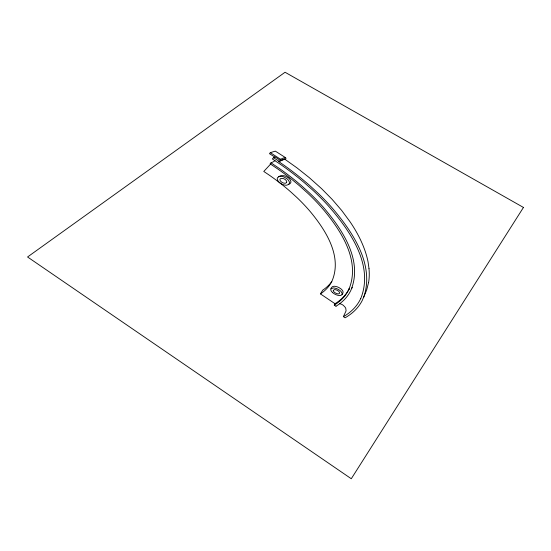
<?xml version="1.0" encoding="UTF-8"?>
<svg xmlns="http://www.w3.org/2000/svg" width="551" height="551" viewBox="0 0 551 551"><rect width="100%" height="100%" fill="white"/><g stroke="black" fill="none" stroke-linecap="round" stroke-linejoin="round"><path stroke-width="0.83" d="M368.585 282.498L366.629 290.122L362.2 300.591A71.182 50.926 19.9 0 1 345.084 317.789L343.39 316.632L346.083 310.854L345.766 308.395A8.1 5.93 24.1 0 0 345.105 307.21L343.5 305.509A6.784 4.959 24.2 0 0 341.455 304.228L339.719 303.684M363.674 297.416C375.017 264.466 352.337 231.558 331.854 207.575A282.966 213.285 4.1 0 0 318.237 193.38L310.833 186.527A331.943 253.364 0.3 0 0 284.275 165.431L278.758 161.608L284.777 158.674M335.993 306.239A65.321 46.504 19.2 0 0 351.008 290.026C363.171 260.058 341.971 229.016 323.148 207.052A252.854 188.766 5.6 0 0 308.181 191.727L301.17 185.439A289.427 218.685 2.9 0 0 278.73 168.048L271.002 162.855L270.107 163.819L277.876 169.054A284.715 214.938 3.1 0 1 300.405 186.589L307.444 192.94A247.234 184.316 5.8 0 1 322.397 208.43C340.69 230.015 361.153 260.692 348.68 289.847L349.341 288.531M351.655 288.683L352.227 287.333M360.767 298.532C374.212 264.955 349.692 230.284 328.472 206.019A287.842 217.308 3.5 0 0 312.265 189.709L304.71 183.022A330.579 252.392 0.3 0 0 280.638 164.501L272.359 158.95L273.537 157.669L275.197 156.994L280.666 160.61M332.597 292.588A9.057 6.481 23.3 0 0 335.07 294.241A8.899 6.371 23.3 0 0 337.88 295.295L339.444 295.522A4.532 3.258 23.4 0 0 340.346 295.488C342.736 295.253 344.072 291.713 342.157 290.067A6.922 4.98 23.3 0 0 340.911 288.848L339.271 287.774A9.746 7.025 23.3 0 0 337.019 286.775L335.16 286.334A5.124 3.678 23.1 0 0 334.051 286.272C331.998 286.155 330.166 288.676 330.979 290.563A4.704 3.375 23.1 0 0 331.537 291.479L332.597 292.588M349.313 288.517A64.391 45.754 19.1 0 1 335.008 303.732L334.264 305.061L335.958 306.204M342.068 294.53L342.15 293.311L340.986 291.438A7.046 5.083 23.3 0 0 340.001 290.529L338.355 289.44A9.89 7.149 23.3 0 0 336.082 288.435L334.202 287.987A5.241 3.774 23.1 0 0 333.362 287.918L330.937 288.855M285.707 159.081L285.693 159.101A2.748 1.708 17.1 0 1 285.473 159.377L285.301 159.535M286.582 182.477L285.797 183.097A2.803 1.798 17.4 0 1 283.903 183.111L283.242 182.932A4.525 2.9 17.4 0 1 281.368 181.885A4.546 2.913 17.4 0 1 280.108 180.335L279.998 179.984A2.879 1.846 17.3 0 1 280.342 178.724L282.828 178.421A4.029 2.583 17.3 0 1 283.731 178.696L285.136 179.495A4.835 3.106 17.3 0 1 286.362 180.783L286.616 181.307A3.134 2.011 17.3 0 1 286.582 182.477M285.37 157.545L275.328 151.132L270.307 152.655L269.48 153.688L274.901 157.111M270.575 164.129L263.777 171.457L268.378 174.536A241.166 180.129 5.1 0 1 290.659 191.817L296.899 197.506A210.613 155.485 7.3 0 1 310.096 211.405C325.586 230.029 342.632 256.346 331.95 281.203A58.805 41.752 18.2 0 1 330.242 284.199A55.589 39.5 18.4 0 1 320.427 293.883M288.373 184.681L289.351 183.442A5.758 3.699 17.4 0 0 289.241 181.72L288.455 180.294A8.906 5.724 17.2 0 0 286.857 178.676L284.068 177.043A7.259 4.663 17.2 0 0 282.456 176.54L279.515 176.368L277.532 177.649A5.42 3.471 17.3 0 0 277.339 179.344L277.869 180.638A8.492 5.434 17.4 0 0 279.329 182.388L280.039 182.973A8.306 5.317 17.4 0 0 282.594 184.427L284.392 185.005A5.248 3.368 17.4 0 0 286.892 185.164L290.005 183.676L290.804 182.56A5.73 3.671 17.4 0 0 290.701 180.852L289.916 179.433A8.795 5.641 17.3 0 0 288.331 177.835L285.57 176.217A7.184 4.601 17.3 0 0 283.972 175.721L281.051 175.549L278.489 176.74M278.758 161.608L284.791 159.191L296.982 167.869L309.283 177.642L321.694 188.766L332.101 199.331L341.648 210.406L349.968 221.654A185.591 134.83 11.6 0 1 360.65 240.098L362 243.108A154.425 111.082 13.8 0 1 363.646 247.075A136.09 97.396 15.1 0 1 368.075 261.994L369.012 268.661M270.307 152.655L280.549 159.26L284.323 157.641M271.002 162.855L273.138 161.884A29.754 18.348 15.3 0 0 274.977 160.658M273.537 157.669L279.054 161.326M334.987 303.704L320.413 293.876L322.762 290.122A55.775 39.417 18.5 0 0 331.771 281.547M368.984 268.654A101.212 71.892 17.6 0 1 368.612 282.505M360.74 298.518A70.356 50.341 19.7 0 1 343.418 316.66M348.659 289.833A64.198 45.705 19.1 0 1 334.292 305.089M285.487 157.634A1.364 0.847 17.1 0 1 285.811 158.006M285.914 158.309A2.383 1.481 17.1 0 1 285.914 158.53M280.542 159.26A1.384 0.861 16.9 0 1 281.044 159.824A1.006 0.627 16.9 0 1 280.982 160.32M333.286 290.439L333.286 290.611A2.356 1.694 23.2 0 0 333.734 291.596L333.989 291.906A4.863 3.485 23.3 0 0 335.69 293.125A4.842 3.471 23.3 0 0 337.549 293.779L338.107 293.835A2.294 1.646 23.4 0 0 339.134 293.69L339.671 292.925L339.127 291.755A3.871 2.783 23.3 0 0 338.218 290.907L337.839 290.659A5.324 3.843 23.3 0 0 336.062 289.847L335.201 289.654A2.762 1.99 23.2 0 0 334.299 289.64L333.286 290.439M523.45 207.445L351.283 478.743L27.55 256.98L285.053 72.257L523.45 207.445"/></g></svg>
